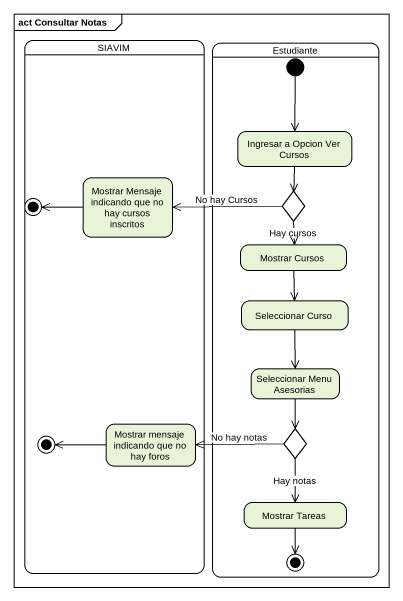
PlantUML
@startuml
mainframe act Consultar Notas
hide empty description
state SIAVIM {
  state final1 <<end>>
  state "Mostrar Mensaje indicando que no hay cursos inscritos" as Mostrar_Mensaje_indicando
  state final2 <<end>>
  state "Mostrar mensaje indicando que no hay foros" as Mostrar_mensaje_indicando
}
state Estudiante {
  state "Ingresar a Opcion Ver Cursos" as Ingresar_a_Opcion_Ver_Cursos
  state choice1 <<choice>>
  state "Mostrar Cursos" as Mostrar_Cursos
  state "Seleccionar Curso" as Seleccionar_Curso
  state "Seleccionar Menu Asesorias" as Seleccionar_Menu_Asesorias
  state choice2 <<choice>>
  state "Mostrar Tareas" as Mostrar_Tareas
  [*] --> Ingresar_a_Opcion_Ver_Cursos
  Mostrar_Tareas --> [*]
}
Ingresar_a_Opcion_Ver_Cursos --> choice1
Mostrar_Mensaje_indicando -left-> final1
choice1 -left-> Mostrar_Mensaje_indicando : No hay Cursos
choice1 --> Mostrar_Cursos : Hay cursos
Mostrar_Cursos --> Seleccionar_Curso
Seleccionar_Curso --> Seleccionar_Menu_Asesorias
Seleccionar_Menu_Asesorias --> choice2
Mostrar_mensaje_indicando -left-> final2
choice2 -left-> Mostrar_mensaje_indicando : No hay notas
choice2 --> Mostrar_Tareas : Hay notas
@enduml
